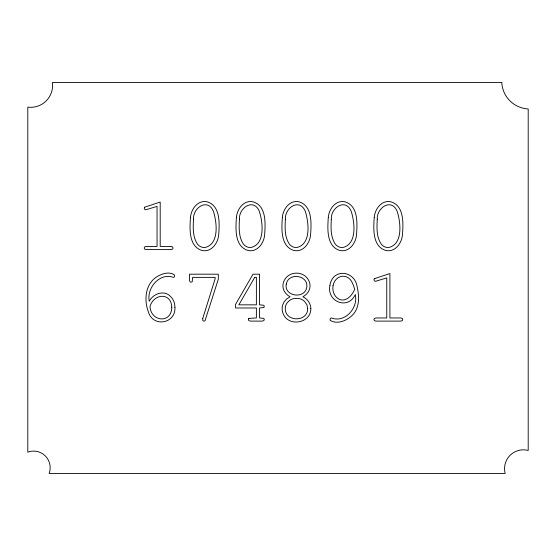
<?xml version="1.0" encoding="UTF-8"?>
<svg xmlns="http://www.w3.org/2000/svg" width="556" height="556" viewBox="0 0 556 556"><rect width="100%" height="100%" fill="white"/><g stroke="black" fill="none" stroke-linecap="round" stroke-linejoin="round"><path stroke-width="0.83" d="M193.502 219.203C193.085 227.571 192.571 236.717 197.429 244.028A8.833 8.833 0 0 0 204.643 247.58C219.717 244.508 216.889 221.691 213.275 210.96C207.291 197.755 192.765 208.111 193.502 219.203M239.441 219.203C239.024 227.571 238.51 236.717 243.368 244.028A8.833 8.833 0 0 0 250.582 247.58C265.657 244.508 262.828 221.691 259.214 210.96C253.23 197.755 238.705 208.111 239.441 219.203M285.381 219.203C284.964 227.571 284.45 236.717 289.308 244.028A8.833 8.833 0 0 0 296.522 247.58C311.596 244.508 308.768 221.691 305.154 210.96C299.177 197.755 284.644 208.111 285.381 219.203M331.32 219.203C330.903 227.571 330.389 236.717 335.247 244.028A8.833 8.833 0 0 0 342.461 247.58C357.536 244.508 354.707 221.691 351.093 210.96C345.116 197.755 330.584 208.111 331.32 219.203M377.267 219.203C376.843 227.571 376.329 236.717 381.187 244.028A8.833 8.833 0 0 0 388.401 247.58C403.475 244.508 400.647 221.691 397.033 210.96C391.056 197.755 376.523 208.111 377.267 219.203M190.479 217.452C189.707 228.572 188.505 246.398 201.953 250.443C211.273 252.646 218.07 243.18 218.696 234.847C219.474 223.72 220.683 205.915 207.242 201.835C197.908 199.618 191.097 209.098 190.479 217.452M236.418 217.452C235.647 228.572 234.444 246.398 247.893 250.443C257.213 252.646 264.01 243.18 264.635 234.847C265.414 223.72 266.623 205.915 253.182 201.835C243.848 199.618 237.037 209.098 236.418 217.452M282.358 217.452C281.586 228.572 280.384 246.398 293.839 250.443C303.152 252.646 309.949 243.18 310.575 234.847C311.353 223.72 312.569 205.915 299.121 201.835C289.787 199.618 282.976 209.098 282.358 217.452M328.297 217.452C327.526 228.572 326.33 246.398 339.779 250.443C349.092 252.646 355.889 243.18 356.514 234.847C357.293 223.72 358.509 205.915 345.061 201.835C335.727 199.618 328.916 209.098 328.297 217.452M374.237 217.452C373.472 228.572 372.27 246.398 385.718 250.443C395.031 252.646 401.828 243.18 402.454 234.847C403.232 223.72 404.448 205.915 391 201.835C381.666 199.618 374.855 209.098 374.237 217.452M171.783 307.308C171.595 323.835 150.78 321.945 149.988 306.453C153.936 293.214 171.352 292.31 171.783 307.308M333.044 285.728C332.127 290.913 334.239 296.772 339.111 299.225C346.131 302.499 352.33 295.16 354.686 289.328C353.227 284.658 351.656 278.91 346.59 276.937A9.779 9.779 0 0 0 340.974 276.457C336.727 277.527 333.697 281.503 333.044 285.728M329.937 285.471C326.393 301.526 348.125 310.463 355.284 294.562C358.411 307.913 344.991 323.21 331.362 317.962L330.278 318.393L330.069 320.284C337.082 324.822 346.798 320.701 352.275 315.308C359.829 307.968 359.28 296.292 357.167 286.792C354.707 270.195 332.405 268.068 329.937 285.471M174.925 307.308C175.974 323.62 153.018 327.79 148.424 312.02C143.934 300.282 145.102 284.693 156.292 277.117C161.4 273.802 169.135 271.05 174.549 274.998L174.362 276.937L173.319 277.368C159.697 272.238 146.457 288.154 149.279 301.255C153.213 293.373 164.868 289.523 171.039 297.015A14.095 14.095 0 0 1 174.681 304.368L174.925 307.308M286.284 284.123C283.803 296.223 304.139 299.434 306.655 287.834C309.317 275.345 288.515 271.78 286.284 284.123M310.839 308.51C311.228 323.265 288.404 327.324 283.178 313.702A12.878 12.878 0 0 1 282.629 305.063L284.13 301.832L286.618 299.01L290.093 296.772C286.027 294.666 282.948 290.67 282.914 285.965A11.836 11.836 0 0 1 285.152 278.952C290.211 271.217 302.777 271.203 307.822 278.952A11.871 11.871 0 0 1 310.053 285.965C310.012 290.642 306.947 294.645 302.916 296.772C307.426 298.933 310.783 303.402 310.839 308.51M307.697 308.58C307.913 322.251 285.013 322.216 285.27 308.545A9.306 9.306 0 0 1 287.077 302.964L288.488 301.366A10.8 10.8 0 0 1 294.193 298.496L298.78 298.496A10.8 10.8 0 0 1 304.486 301.366L306.898 304.702L307.697 308.58M202.697 318.637L202.919 320.729L204.045 321.18L204.976 320.861L218.32 279.202L218.32 274.191L189.499 274.191L189.499 280.134L189.95 281.746L191.069 282.226L192.209 281.746L192.64 277.368L215.144 277.368L215.144 278.792L202.697 318.637M144.609 207.207L144.233 208.25L144.699 209.355L145.728 209.82L157.056 206.387L157.056 246.454L146.291 246.454L144.685 246.885L144.199 248.025L144.685 249.151L146.291 249.595L170.963 249.595L172.569 249.151L173.055 248.025L172.569 246.885L170.963 246.454L160.197 246.454L160.197 202.05L144.609 207.207M374.313 278.716L373.938 279.758L374.403 280.863L375.432 281.329L386.761 277.896L386.761 317.962L375.995 317.962L374.383 318.393L373.903 319.533L374.383 320.659L375.995 321.104L400.667 321.104L402.273 320.659L402.759 319.533L402.273 318.393L400.667 317.962L389.902 317.962L389.902 273.559L374.313 278.716M248.866 318.393L248.379 319.533L248.866 320.659L250.506 321.104L262.168 321.104L263.815 320.659L264.302 319.533L263.815 318.393L259.555 317.962L259.555 307.982L263.815 307.537L264.302 306.412L263.815 305.272L259.555 304.841L259.555 274.191L253.015 274.191L235.556 304.361L235.556 307.982L256.379 307.982L256.379 317.962L248.866 318.393M254.731 277.368L238.844 304.841L256.379 304.841L256.379 277.368L254.731 277.368M501.783 82.531L52.396 82.531A21.886 21.886 0 0 1 27.8 107.127L27.8 452.139A16.583 16.583 0 0 1 49.13 473.469L505.189 473.469A18.807 18.807 0 0 1 528.2 450.457L528.2 108.948A27.849 27.849 0 0 1 501.783 82.531"/></g></svg>
